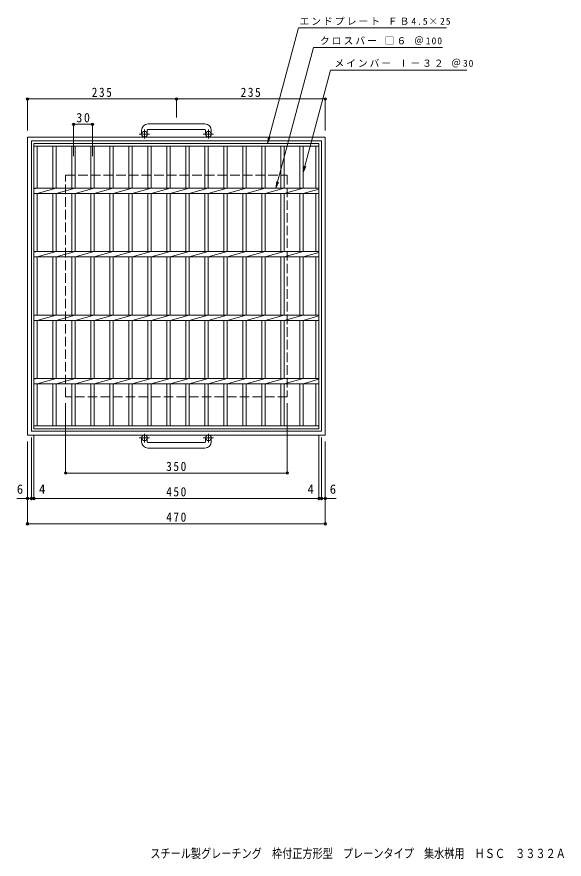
# Model space of a CAD drawing. Units: millimetres at full size, sheet at 1:5. Extents: x -666 to 865, y -683 to 645.
# Drawn here: x -666 to 198, y -683 to 645 of the extents above; entities that cross this region are included whole.
import ezdxf
from ezdxf.enums import TextEntityAlignment as Align

# ---------------------------------------------------------------- set-up
doc = ezdxf.new("R2010")
doc.units = ezdxf.units.MM
doc.header["$LTSCALE"] = 5
doc.header["$PDMODE"] = 32
doc.header["$PDSIZE"] = 4
doc.linetypes.add('CHAIN1', pattern=[8, 5, -1, 1, -1])
doc.linetypes.add('DASHED3', pattern=[4, 3, -1])
for name, color, linetype, lineweight in [('E-1', 2, 'Continuous', 9), ('E-2', 3, 'Continuous', 9), ('E-4', 7, 'Continuous', 9), ('E-5', 7, 'Continuous', 9)]:
    doc.layers.add(name, color=color, linetype=linetype, lineweight=lineweight)
doc.layers.add('F-5_F-5ﾚｲﾔ', color=2, linetype='Continuous')
doc.styles.add('ＭＳ ゴシック', font='')
doc.styles.get('ＭＳ ゴシック').set_extended_font_data('MS Gothic')

msp = doc.modelspace()

# ---------------------------------------------------------------- linework, layer by layer
at = {"layer": 'E-1'}
for p, q in [((-468.835, 466.545), (-468.835, 460.445)), ((-459.835, 466.545), (-459.835, 460.445)), ((-368.835, 476.545), (-458.835, 476.545)), ((-458.835, 467.545), (-368.835, 467.545)), ((-367.835, 466.545), (-367.835, 460.445)), ((-358.835, 466.545), (-358.835, 460.445)), ((-648.835, 455.945), (-648.835, -14.055)), ((-648.835, 455.945), (-178.835, 455.945)), ((-178.835, 455.945), (-178.835, -14.055)), ((-642.835, 449.945), (-642.835, -8.055)), ((-642.835, 449.945), (-184.835, 449.945)), ((-184.835, 449.945), (-184.835, -8.055)), ((-642.835, -8.055), (-184.835, -8.055)), ((-648.835, -14.055), (-178.835, -14.055)), ((-468.835, -24.656), (-468.835, -18.555)), ((-459.835, -24.656), (-459.835, -18.555)), ((-458.835, -25.656), (-368.835, -25.656)), ((-367.835, -24.656), (-367.835, -18.555)), ((-358.835, -24.656), (-358.835, -18.555)), ((-368.835, -34.656), (-458.835, -34.656))]:
    msp.add_line(p, q, dxfattribs=at)
at = {"layer": 'E-1', "linetype": 'CHAIN1'}
for p, q in [((-464.335, 453.838), (-464.335, 467.935)), ((-363.335, 453.838), (-363.335, 467.935)), ((-456.172, 460.445), (-472.579, 460.445)), ((-355.172, 460.445), (-371.579, 460.445)), ((-464.335, -11.948), (-464.335, -26.045)), ((-363.335, -11.948), (-363.335, -26.045)), ((-456.172, -18.555), (-472.579, -18.555)), ((-355.172, -18.555), (-371.579, -18.555))]:
    msp.add_line(p, q, dxfattribs=at)
at = {"layer": 'E-1', "linetype": 'DASHED3'}
for p, q in [((-588.835, 45.945), (-588.835, 395.945)), ((-588.835, 395.945), (-238.835, 395.945)), ((-238.835, 395.945), (-238.835, 45.945)), ((-238.835, 45.945), (-588.835, 45.945))]:
    msp.add_line(p, q, dxfattribs=at)
at = {"layer": 'E-1'}
for centre in [(-464.335, 460.445), (-363.335, 460.445), (-464.335, -18.555), (-363.335, -18.555)]:
    msp.add_circle(centre, 4.5, dxfattribs=at)
for centre, radius, start, end in [((-458.835, 466.545), 10, 90, 180), ((-458.835, 466.545), 1, 90, 180), ((-368.835, 466.545), 10, 0, 90), ((-368.835, 466.545), 1, 0, 90), ((-458.835, -24.656), 10, 180, 270), ((-458.835, -24.656), 1, 180, 270), ((-368.835, -24.656), 10, 270, 0), ((-368.835, -24.656), 1, 270, 0)]:
    msp.add_arc(centre, radius, start, end, dxfattribs=at)
at = {"layer": 'E-2'}
for p, q in [((-638.835, -4.054), (-638.835, 445.945)), ((-638.835, 445.945), (-188.835, 445.945)), ((-638.835, 441.445), (-188.835, 441.445)), ((-633.835, 375.185), (-633.835, 441.445)), ((-608.835, 441.445), (-608.835, 375.185)), ((-603.836, 441.445), (-603.836, 375.185)), ((-578.835, 441.445), (-578.835, 375.185)), ((-573.836, 441.445), (-573.836, 375.185)), ((-548.835, 441.445), (-548.835, 375.185)), ((-543.836, 441.445), (-543.836, 375.185)), ((-518.835, 441.445), (-518.835, 375.185)), ((-513.836, 441.445), (-513.836, 375.185)), ((-488.835, 441.445), (-488.835, 375.185)), ((-483.836, 441.445), (-483.836, 375.185)), ((-458.835, 441.445), (-458.835, 375.185)), ((-453.836, 441.445), (-453.836, 375.185)), ((-428.835, 441.445), (-428.835, 375.185)), ((-423.836, 441.445), (-423.836, 375.185)), ((-398.835, 441.445), (-398.835, 375.185)), ((-393.836, 441.445), (-393.836, 375.185)), ((-368.835, 441.445), (-368.835, 375.185)), ((-363.836, 441.445), (-363.836, 375.185)), ((-338.835, 441.445), (-338.835, 375.185)), ((-333.836, 441.445), (-333.836, 375.185)), ((-308.835, 441.445), (-308.835, 375.185)), ((-303.836, 441.445), (-303.836, 375.185)), ((-278.835, 441.445), (-278.835, 375.185)), ((-273.836, 441.445), (-273.836, 375.185)), ((-248.835, 441.445), (-248.835, 375.185)), ((-243.836, 441.445), (-243.836, 375.185)), ((-218.835, 441.445), (-218.835, 375.185)), ((-213.836, 441.445), (-213.836, 375.185)), ((-193.835, 441.445), (-193.835, 375.185)), ((-188.835, -4.054), (-188.835, 445.945)), ((-638.835, 375.185), (-188.835, 375.185)), ((-633.835, 375.185), (-638.835, 374.185)), ((-603.835, 375.185), (-633.835, 366.706)), ((-573.836, 375.185), (-603.835, 366.706)), ((-543.836, 375.185), (-573.836, 366.706)), ((-513.837, 375.185), (-543.836, 366.706)), ((-483.837, 375.185), (-513.837, 366.706)), ((-453.838, 375.185), (-483.837, 366.706)), ((-423.838, 375.185), (-453.838, 366.706)), ((-393.838, 375.185), (-423.838, 366.706)), ((-363.839, 375.185), (-393.839, 366.706)), ((-333.839, 375.185), (-363.839, 366.706)), ((-303.84, 375.185), (-333.84, 366.706)), ((-273.84, 375.185), (-303.84, 366.706)), ((-243.841, 375.185), (-273.841, 366.706)), ((-213.841, 375.185), (-243.841, 366.706)), ((-188.835, 373.774), (-213.841, 366.706)), ((-638.835, 366.706), (-188.835, 366.706)), ((-633.835, 275.185), (-633.835, 366.706)), ((-608.835, 366.706), (-608.835, 275.185)), ((-603.836, 366.706), (-603.836, 275.185)), ((-578.835, 366.706), (-578.835, 275.185)), ((-573.836, 366.706), (-573.836, 275.185)), ((-548.835, 366.706), (-548.835, 275.185)), ((-543.836, 366.706), (-543.836, 275.185)), ((-518.835, 366.706), (-518.835, 275.185)), ((-513.836, 366.706), (-513.836, 275.185)), ((-488.835, 366.706), (-488.835, 275.185)), ((-483.836, 366.706), (-483.836, 275.185)), ((-458.835, 366.706), (-458.835, 275.185)), ((-453.836, 366.706), (-453.836, 275.185)), ((-428.835, 366.706), (-428.835, 275.185)), ((-423.836, 366.706), (-423.836, 275.185)), ((-398.835, 366.706), (-398.835, 275.185)), ((-393.836, 366.706), (-393.836, 275.185)), ((-368.835, 366.706), (-368.835, 275.185)), ((-363.836, 366.706), (-363.836, 275.185)), ((-338.835, 366.706), (-338.835, 275.185)), ((-333.836, 366.706), (-333.836, 275.185)), ((-308.835, 366.706), (-308.835, 275.185)), ((-303.836, 366.706), (-303.836, 275.185)), ((-278.835, 366.706), (-278.835, 275.185)), ((-273.836, 366.706), (-273.836, 275.185)), ((-248.835, 366.706), (-248.835, 275.185)), ((-243.836, 366.706), (-243.836, 275.185)), ((-218.835, 366.706), (-218.835, 275.185)), ((-213.836, 366.706), (-213.836, 275.185)), ((-193.835, 366.706), (-193.835, 275.185)), ((-638.835, 275.185), (-188.835, 275.185)), ((-633.835, 275.185), (-638.835, 274.185)), ((-638.835, 266.706), (-188.835, 266.706)), ((-603.835, 275.185), (-633.835, 266.706)), ((-633.835, 175.185), (-633.835, 266.706)), ((-608.835, 266.706), (-608.835, 175.185)), ((-603.836, 266.706), (-603.836, 175.185)), ((-573.836, 275.185), (-603.835, 266.706)), ((-578.835, 266.706), (-578.835, 175.185)), ((-543.836, 275.185), (-573.836, 266.706)), ((-573.836, 266.706), (-573.836, 175.185)), ((-548.835, 266.706), (-548.835, 175.185)), ((-513.837, 275.185), (-543.836, 266.706)), ((-543.836, 266.706), (-543.836, 175.185)), ((-518.835, 266.706), (-518.835, 175.185)), ((-483.837, 275.185), (-513.837, 266.706)), ((-513.836, 266.706), (-513.836, 175.185)), ((-488.835, 266.706), (-488.835, 175.185)), ((-453.838, 275.185), (-483.837, 266.706)), ((-483.836, 266.706), (-483.836, 175.185)), ((-458.835, 266.706), (-458.835, 175.185)), ((-423.838, 275.185), (-453.838, 266.706)), ((-453.836, 266.706), (-453.836, 175.185)), ((-428.835, 266.706), (-428.835, 175.185)), ((-393.838, 275.185), (-423.838, 266.706)), ((-423.836, 266.706), (-423.836, 175.185)), ((-398.835, 266.706), (-398.835, 175.185)), ((-363.839, 275.185), (-393.839, 266.706)), ((-393.836, 266.706), (-393.836, 175.185)), ((-368.835, 266.706), (-368.835, 175.185)), ((-333.839, 275.185), (-363.839, 266.706)), ((-363.836, 266.706), (-363.836, 175.185)), ((-338.835, 266.706), (-338.835, 175.185)), ((-303.84, 275.185), (-333.84, 266.706)), ((-333.836, 266.706), (-333.836, 175.185)), ((-308.835, 266.706), (-308.835, 175.185)), ((-273.84, 275.185), (-303.84, 266.706)), ((-303.836, 266.706), (-303.836, 175.185)), ((-278.835, 266.706), (-278.835, 175.185)), ((-243.841, 275.185), (-273.841, 266.706)), ((-273.836, 266.706), (-273.836, 175.185)), ((-248.835, 266.706), (-248.835, 175.185)), ((-213.841, 275.185), (-243.841, 266.706)), ((-243.836, 266.706), (-243.836, 175.185)), ((-218.835, 266.706), (-218.835, 175.185)), ((-188.835, 273.774), (-213.841, 266.706)), ((-213.836, 266.706), (-213.836, 175.185)), ((-193.835, 266.706), (-193.835, 175.185)), ((-638.835, 175.185), (-188.835, 175.185)), ((-633.835, 175.185), (-638.835, 174.185)), ((-603.835, 175.185), (-633.835, 166.706)), ((-573.836, 175.185), (-603.835, 166.706)), ((-543.836, 175.185), (-573.836, 166.706)), ((-513.837, 175.185), (-543.836, 166.706)), ((-483.837, 175.185), (-513.837, 166.706)), ((-453.838, 175.185), (-483.837, 166.706)), ((-423.838, 175.185), (-453.838, 166.706)), ((-393.838, 175.185), (-423.838, 166.706)), ((-363.839, 175.185), (-393.839, 166.706)), ((-333.839, 175.185), (-363.839, 166.706)), ((-303.84, 175.185), (-333.84, 166.706)), ((-273.84, 175.185), (-303.84, 166.706)), ((-243.841, 175.185), (-273.841, 166.706)), ((-213.841, 175.185), (-243.841, 166.706)), ((-188.835, 173.774), (-213.841, 166.706)), ((-638.835, 166.706), (-188.835, 166.706)), ((-633.835, 75.185), (-633.835, 166.706)), ((-608.835, 166.706), (-608.835, 75.185)), ((-603.836, 166.706), (-603.836, 75.185)), ((-578.835, 166.706), (-578.835, 75.185)), ((-573.836, 166.706), (-573.836, 75.185)), ((-548.835, 166.706), (-548.835, 75.185)), ((-543.836, 166.706), (-543.836, 75.185)), ((-518.835, 166.706), (-518.835, 75.185)), ((-513.836, 166.706), (-513.836, 75.185)), ((-488.835, 166.706), (-488.835, 75.185)), ((-483.836, 166.706), (-483.836, 75.185)), ((-458.835, 166.706), (-458.835, 75.185)), ((-453.836, 166.706), (-453.836, 75.185)), ((-428.835, 166.706), (-428.835, 75.185)), ((-423.836, 166.706), (-423.836, 75.185)), ((-398.835, 166.706), (-398.835, 75.185)), ((-393.836, 166.706), (-393.836, 75.185)), ((-368.835, 166.706), (-368.835, 75.185)), ((-363.836, 166.706), (-363.836, 75.185)), ((-338.835, 166.706), (-338.835, 75.185)), ((-333.836, 166.706), (-333.836, 75.185)), ((-308.835, 166.706), (-308.835, 75.185)), ((-303.836, 166.706), (-303.836, 75.185)), ((-278.835, 166.706), (-278.835, 75.185)), ((-273.836, 166.706), (-273.836, 75.185)), ((-248.835, 166.706), (-248.835, 75.185)), ((-243.836, 166.706), (-243.836, 75.185)), ((-218.835, 166.706), (-218.835, 75.185)), ((-213.836, 166.706), (-213.836, 75.185)), ((-193.835, 166.706), (-193.835, 75.185)), ((-638.835, 75.185), (-188.835, 75.185)), ((-633.835, 75.185), (-638.835, 74.185)), ((-638.835, 66.705), (-188.835, 66.705)), ((-603.835, 75.185), (-633.835, 66.706)), ((-633.835, 0.446), (-633.835, 66.705)), ((-608.835, 66.705), (-608.835, 0.446)), ((-603.836, 66.705), (-603.836, 0.446)), ((-573.836, 75.185), (-603.835, 66.706)), ((-578.835, 66.705), (-578.835, 0.446)), ((-543.836, 75.185), (-573.836, 66.706)), ((-573.836, 66.705), (-573.836, 0.446)), ((-548.835, 66.705), (-548.835, 0.446)), ((-513.837, 75.185), (-543.836, 66.706)), ((-543.836, 66.705), (-543.836, 0.446)), ((-518.835, 66.705), (-518.835, 0.446)), ((-483.837, 75.185), (-513.837, 66.706)), ((-513.836, 66.705), (-513.836, 0.446)), ((-488.835, 66.705), (-488.835, 0.446)), ((-453.838, 75.185), (-483.837, 66.706)), ((-483.836, 66.705), (-483.836, 0.446)), ((-458.835, 66.705), (-458.835, 0.446)), ((-423.838, 75.185), (-453.838, 66.706)), ((-453.836, 66.705), (-453.836, 0.446)), ((-428.835, 66.705), (-428.835, 0.446)), ((-393.838, 75.185), (-423.838, 66.706)), ((-423.836, 66.705), (-423.836, 0.446)), ((-398.835, 66.705), (-398.835, 0.446)), ((-363.839, 75.185), (-393.839, 66.706)), ((-393.836, 66.705), (-393.836, 0.446)), ((-368.835, 66.705), (-368.835, 0.446)), ((-333.839, 75.185), (-363.839, 66.706)), ((-363.836, 66.705), (-363.836, 0.446)), ((-338.835, 66.705), (-338.835, 0.446)), ((-303.84, 75.185), (-333.84, 66.706)), ((-333.836, 66.705), (-333.836, 0.446)), ((-308.835, 66.705), (-308.835, 0.446)), ((-273.84, 75.185), (-303.84, 66.706)), ((-303.836, 66.705), (-303.836, 0.446)), ((-278.835, 66.705), (-278.835, 0.446)), ((-243.841, 75.185), (-273.841, 66.706)), ((-273.836, 66.705), (-273.836, 0.446)), ((-248.835, 66.705), (-248.835, 0.446)), ((-213.841, 75.185), (-243.841, 66.706)), ((-243.836, 66.705), (-243.836, 0.446)), ((-218.835, 66.705), (-218.835, 0.446)), ((-188.835, 73.774), (-213.841, 66.706)), ((-213.836, 66.705), (-213.836, 0.446)), ((-193.835, 66.705), (-193.835, 0.446)), ((-188.835, 0.446), (-638.835, 0.446)), ((-188.835, -4.054), (-638.835, -4.054))]:
    msp.add_line(p, q, dxfattribs=at)
at = {"layer": 'E-4'}
for p, q in [((-648.835, 517.445), (-648.835, 465.945)), ((-648.835, 515.945), (-413.835, 515.945)), ((-413.835, 517.445), (-413.835, 486.545)), ((-413.835, 515.945), (-178.835, 515.945)), ((-178.835, 517.445), (-178.835, 465.945)), ((-576.335, 477.445), (-576.335, 425.945)), ((-576.335, 475.945), (-546.335, 475.945)), ((-546.335, 477.445), (-546.335, 425.945)), ((-588.835, -75.555), (-588.835, 35.945)), ((-238.835, -75.555), (-238.835, 35.945)), ((-648.835, -155.555), (-648.835, -24.055)), ((-642.835, -115.555), (-642.835, -18.055)), ((-638.835, -115.555), (-638.835, -14.054)), ((-188.835, -115.555), (-188.835, -14.054)), ((-184.835, -115.555), (-184.835, -18.055)), ((-178.835, -155.555), (-178.835, -24.055)), ((-588.835, -74.055), (-238.835, -74.055)), ((-648.835, -114.055), (-665.835, -114.055)), ((-648.835, -114.055), (-642.835, -114.055)), ((-642.835, -114.055), (-638.835, -114.055)), ((-638.835, -114.055), (-188.835, -114.055)), ((-188.835, -114.055), (-184.835, -114.055)), ((-184.835, -114.055), (-178.835, -114.055)), ((-178.835, -114.055), (-161.835, -114.055)), ((-648.835, -154.055), (-178.835, -154.055))]:
    msp.add_line(p, q, dxfattribs=at)
for p in [(-648.835, 515.945), (-413.835, 515.945), (-178.835, 515.945), (-576.335, 475.945), (-546.335, 475.945), (-588.835, -74.055), (-238.835, -74.055), (-648.835, -114.055), (-642.835, -114.055), (-638.835, -114.055), (-188.835, -114.055), (-184.835, -114.055), (-178.835, -114.055), (-648.835, -154.055), (-178.835, -154.055)]:
    msp.add_point(p, dxfattribs=at)
at = {"layer": 'E-5'}
for p, q in [((-270.146, 445.945), (-221.318, 628.174)), ((-221.318, 628.174), (12.308, 628.174)), ((-256.717, 375.185), (-197.302, 596.924)), ((-197.302, 596.924), (6.033, 596.924)), ((-213.836, 399.791), (-170.504, 561.507)), ((-170.504, 561.507), (44.408, 561.507)), ((-270.146, 445.945), (-268.787, 456.273)), ((-270.146, 445.945), (-266.16, 455.569)), ((-213.836, 399.791), (-212.476, 410.118)), ((-213.836, 399.791), (-209.849, 409.414)), ((-256.717, 375.185), (-255.357, 385.513)), ((-256.717, 375.185), (-252.731, 384.809))]:
    msp.add_line(p, q, dxfattribs=at)

# ---------------------------------------------------------------- texts
at = {"layer": 'E-4', "color": 2, "style": 'ＭＳ ゴシック'}
for s, p in [('6', (-665.835, -111.055)), ('4', (-630.835, -111.055)), ('4', (-206.835, -111.055)), ('6', (-171.835, -111.055))]:
    msp.add_text(s, height=14.66, dxfattribs=at).set_placement(p, align=Align.BOTTOM_LEFT)
at = {"layer": 'E-4', "color": 2, "char_height": 14.66, "attachment_point": 7, "style": 'ＭＳ ゴシック'}
for s, insert in [('\\T1.27;\\W0.9;235', (-547.585, 518.945)), ('\\T1.27;\\W0.9;235', (-312.585, 518.945)), ('\\T1.27;\\W0.95;30', (-571.96, 478.945)), ('\\T1.27;\\W0.9;350', (-430.085, -71.055)), ('\\T1.27;\\W0.9;450', (-430.085, -111.055)), ('\\T1.27;\\W0.9;470', (-430.085, -151.055))]:
    msp.add_mtext(s, dxfattribs=dict(at, insert=insert))
at = {"layer": 'E-5', "char_height": 11, "attachment_point": 7, "style": 'ＭＳ ゴシック'}
for s, insert in [('\\T1.21;エンドプレート\\~ＦＢ4.5×25', (-219.729, 632.34)), ('\\T1.21;クロスバー\\~□６\\~＠100', (-187.352, 601.09)), ('\\T1.2;メインバー\\~Ⅰ－３２\\~＠30', (-164.342, 565.674))]:
    msp.add_mtext(s, dxfattribs=dict(at, insert=insert))
at = {"layer": 'F-5_F-5ﾚｲﾔ', "style": 'ＭＳ ゴシック', "width": 0.8}
msp.add_text('スチール製グレーチング\u3000枠付正方形型\u3000プレーンタイプ\u3000集水桝用\u3000ＨＳＣ\u3000３３３２Ａ', height=14.66, dxfattribs=at).set_placement((-455, -685.652), align=Align.BOTTOM_LEFT)

doc.saveas('drawing.dxf')
